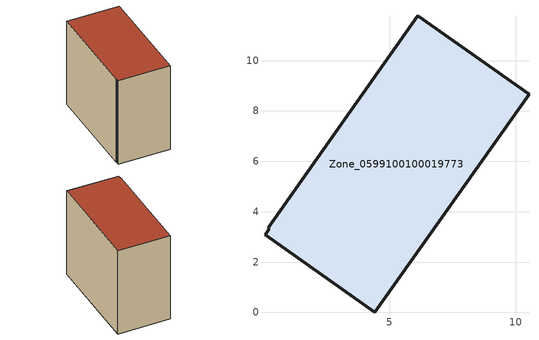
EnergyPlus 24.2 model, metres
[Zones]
Zone_0599100100019773
 floor ground (C_G): 0.05,3.08 0.23,3.33 0.17,3.36 6.12,11.79 10.54,8.67 4.41,0 z3.97
 wall outside (C_F): 10.54,8.67 6.12,11.79 0.17,3.36 0.23,3.33 0.05,3.08 4.41,0 10.54,8.67 z3.97:13.33
 roof outside (C_R): 0.23,3.33 0.05,3.08 4.41,0 10.54,8.67 6.12,11.79 0.17,3.36 z13.33
[BUILDING]
Pand.0599100100019773: North Axis=0; Terrain=City; Loads Convergence Tolerance Value=0.04; Temperature Convergence Tolerance Value=0.4; Solar Distribution=FullExterior; Maximum Number of Warmup Days=25; Minimum Number of Warmup Days=1
[Site:Location]
Rotterdam.The.Hague.AP_ZH_NLD Design_Conditions: Latitude=51.96; Longitude=4.45; Time Zone=1; Elevation=-4.5
[SITE:GROUNDTEMPERATURE:BUILDINGSURFACE]
18, 18, 18, 18, 18, 18, 18, 18, 18, 18, 18, 18
[MATERIAL] Thermal Absorptance=0.9; Solar Absorptance=0.7; Visible Absorptance=0.7
Name | Roughness | Thickness | Conductivity | Density | Specific Heat
G.TI.2015-2018 | MediumSmooth | 0.15 | 0.0428571 | 540 | 1210
F.TI.2015-2018 | Rough | 0.3 | 0.0666667 | 1920 | 840
R.TI.2015-2018 | MediumRough | 0.2 | 0.0333333 | 1500 | 1000
[CONSTRUCTION]
C_G: G.TI.2015-2018
C_F: F.TI.2015-2018
C_R: R.TI.2015-2018
[ZONE]
Zone_0599100100019773: Type=1; Multiplier=1; Ceiling Height=Autocalculate; Volume=Autocalculate; Floor Area=autocalculate; Part of Total Floor Area=Yes
[ZONEINFILTRATION:DESIGNFLOWRATE]
Infil_Zone_0599100100019773: Zone or ZoneList or Space or SpaceList=Zone_0599100100019773; Schedule=AlwaysOn; Design Flow Rate Calculation Method=Flow/Area; Flow Rate per Floor Area=0.0015; Constant Term Coefficient=1; Temperature Term Coefficient=0; Velocity Term Coefficient=0; Velocity Squared Term Coefficient=0
[HVACTEMPLATE:ZONE:IDEALLOADSAIRSYSTEM]
Zone_0599100100019773: Maximum Heating Supply Air Temperature=50; Minimum Cooling Supply Air Temperature=13; Maximum Heating Supply Air Humidity Ratio=0.0156; Minimum Cooling Supply Air Humidity Ratio=0.0077; Heating Limit=NoLimit; Cooling Limit=NoLimit; Dehumidification Control Type=ConstantSensibleHeatRatio; Cooling Sensible Heat Ratio=0.7; Dehumidification Setpoint=60; Humidification Control Type=None; Humidification Setpoint=30; Outdoor Air Method=None; Outdoor Air Flow Rate per Person=0.00944; Outdoor Air Flow Rate per Zone Floor Area=0; Outdoor Air Flow Rate per Zone=0; Demand Controlled Ventilation Type=None; Outdoor Air Economizer Type=NoEconomizer; Heat Recovery Type=None; Sensible Heat Recovery Effectiveness=0.7; Latent Heat Recovery Effectiveness=0.65
[ZONECONTROL:THERMOSTAT]
ThermostatControl_Zone_0599100100019773: Zone or ZoneList=Zone_0599100100019773; Control Type Schedule=DualSetpointControlType; Control 1=Thermostat_Zone_0599100100019773; Temperature Difference Between Cutout And Setpoint=0
[THERMOSTATSETPOINT:DUALSETPOINT]
Thermostat_Zone_0599100100019773: Heating Setpoint Temperature Schedule=HeatingSetpoint_Zone_0599100100019773; Cooling Setpoint Temperature Schedule=CoolingSetpoint_Zone_0599100100019773
[SCHEDULE:COMPACT]
HeatingSetpoint_Zone_0599100100019773: Through: 12/31, For: AllDays, Until: 24:00, 21
CoolingSetpoint_Zone_0599100100019773: Through: 12/31, For: AllDays, Until: 24:00, 24
DualSetpointControlType: Through: 12/31, For: AllDays, Until: 24:00, 4
AlwaysOn: Through: 12/31, For: AllDays, Until: 24:00, 1
